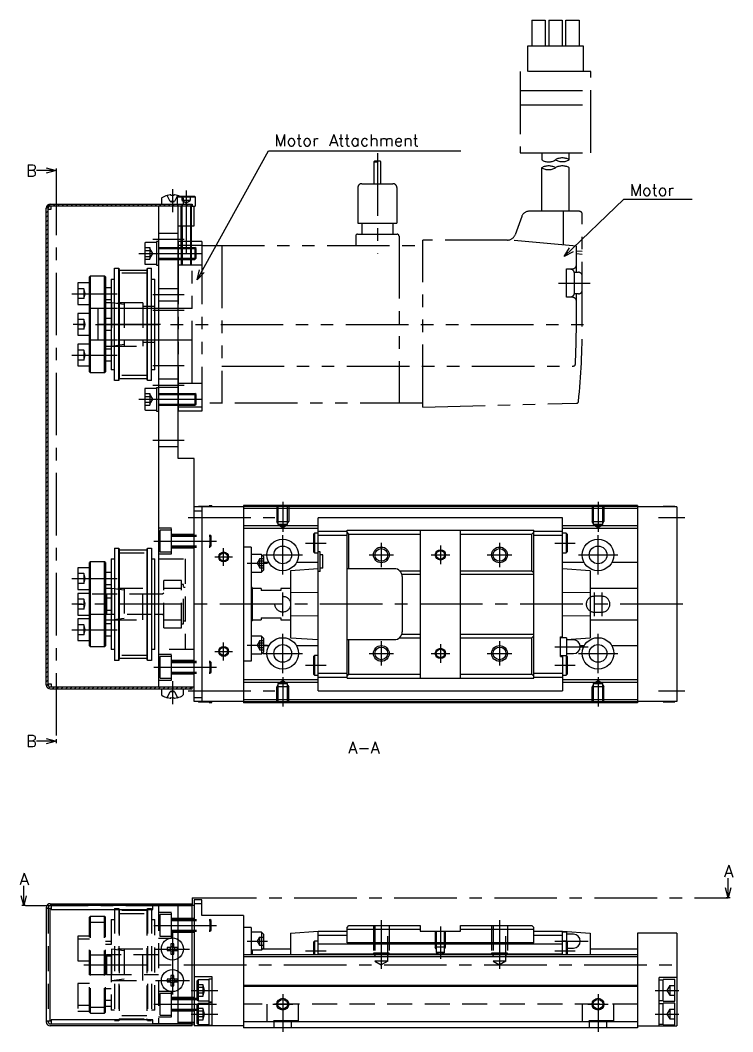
# Model space of a CAD drawing. Extents: x -2 to 368, y -8 to 266.
# Drawn here: x 186.9 to 367.7, y 9 to 265.7 of the extents above; entities that cross this region are included whole.
import ezdxf

# ---------------------------------------------------------------- set-up
doc = ezdxf.new("R2010")
doc.units = 0
doc.header["$LTSCALE"] = 0.5
for name, pattern in [('CENTER', [50.8, 31.75, -6.35, 6.35, -6.35]), ('DASHED', [19.05, 12.7, -6.35]), ('PHANTOM', [63.5, 31.75, -6.35, 6.35, -6.35, 6.35, -6.35])]:
    doc.linetypes.add(name, pattern=pattern)
doc.layers.get('0').update_dxf_attribs({"linetype": 'CONTINUOUS'})
for name, color, linetype in [('MSM_CENTER', 1, 'CENTER'), ('MSM_CONTINUOUS', 7, 'CONTINUOUS'), ('MSM_DASHED', 4, 'DASHED'), ('MSM_IMAGINARY', 6, 'PHANTOM'), ('MSM_NARROW', 5, 'CONTINUOUS'), ('MSM_PART_NUMBER', 7, 'CONTINUOUS')]:
    doc.layers.add(name, color=color, linetype=linetype)
doc.styles.get("Standard").update_dxf_attribs({"font": 'txt.shx', "height": 3, "bigfont": 'bigfont.shx'})

# ---------------------------------------------------------------- blocks, each defined once
blk = doc.blocks.new('*X67')
at = {"color": 0}
for p, q in [((193.55, 217.92), (194.64, 219)), ((195.26, 218.5), (195.76, 219)), ((196.38, 218.5), (196.88, 219)), ((197.51, 218.5), (198.01, 219)), ((198.63, 218.5), (199.13, 219)), ((199.75, 218.5), (200.25, 219)), ((200.87, 218.5), (201.37, 219)), ((202, 218.5), (202.5, 219)), ((203.12, 218.5), (203.62, 219)), ((204.24, 218.5), (204.74, 219)), ((205.36, 218.5), (205.86, 219)), ((206.49, 218.5), (206.99, 219)), ((207.61, 218.5), (208.11, 219)), ((208.73, 218.5), (209.23, 219)), ((209.85, 218.5), (210.35, 219)), ((210.98, 218.5), (211.48, 219)), ((212.1, 218.5), (212.6, 219)), ((213.22, 218.5), (213.72, 219)), ((214.34, 218.5), (214.84, 219)), ((215.47, 218.5), (215.97, 219)), ((216.59, 218.5), (217.09, 219)), ((217.71, 218.5), (218.21, 219)), ((218.83, 218.5), (219.33, 219)), ((219.96, 218.5), (220.46, 219)), ((221.08, 218.5), (221.58, 219)), ((222.2, 218.5), (222.7, 219)), ((223.32, 218.5), (223.82, 219)), ((224.45, 218.5), (224.95, 219)), ((225.57, 218.5), (226.07, 219)), ((226.69, 218.5), (227.19, 219)), ((227.81, 218.5), (228.31, 219)), ((228.94, 218.5), (229.05, 218.62)), ((229.05, 218.62), (229.44, 219)), ((230.06, 218.5), (230.55, 219)), ((193.55, 216.79), (194.05, 217.29)), ((193.55, 215.67), (194.05, 216.17)), ((193.55, 214.55), (194.05, 215.05)), ((193.55, 213.43), (194.05, 213.93)), ((193.55, 212.3), (194.05, 212.8)), ((193.55, 211.18), (194.05, 211.68)), ((193.55, 210.06), (194.05, 210.56)), ((193.55, 208.94), (194.05, 209.44)), ((193.55, 207.81), (194.05, 208.31)), ((193.55, 206.69), (194.05, 207.19)), ((193.55, 205.57), (194.05, 206.07)), ((193.55, 204.45), (194.05, 204.95)), ((193.55, 203.32), (194.05, 203.82)), ((193.55, 202.2), (194.05, 202.7)), ((193.55, 201.08), (194.05, 201.58)), ((193.55, 199.96), (194.05, 200.46)), ((193.55, 198.83), (194.05, 199.33)), ((193.55, 197.71), (194.05, 198.21)), ((193.55, 196.59), (194.05, 197.09)), ((193.55, 195.47), (194.05, 195.97)), ((193.55, 194.34), (194.05, 194.84)), ((193.55, 193.22), (194.05, 193.72)), ((193.55, 192.1), (194.05, 192.6)), ((193.55, 190.98), (194.05, 191.48)), ((193.55, 189.85), (194.05, 190.35)), ((193.55, 188.73), (194.05, 189.23)), ((193.55, 187.61), (194.05, 188.11)), ((193.55, 186.49), (194.05, 186.99)), ((193.55, 185.36), (194.05, 185.86)), ((193.55, 184.24), (194.05, 184.74)), ((193.55, 183.12), (194.05, 183.62)), ((193.55, 182), (194.05, 182.5)), ((193.55, 180.87), (194.05, 181.37)), ((193.55, 179.75), (194.05, 180.25)), ((193.55, 178.63), (194.05, 179.13)), ((193.55, 177.51), (194.05, 178.01)), ((193.55, 176.38), (194.05, 176.88)), ((193.55, 175.26), (194.05, 175.76)), ((193.55, 174.14), (194.05, 174.64)), ((193.55, 173.02), (194.05, 173.52)), ((193.55, 171.89), (194.05, 172.39)), ((193.55, 170.77), (194.05, 171.27)), ((193.55, 169.65), (194.05, 170.15)), ((193.55, 168.53), (194.05, 169.03)), ((193.55, 167.4), (194.05, 167.9)), ((193.55, 166.28), (194.05, 166.78)), ((193.55, 165.16), (194.05, 165.66)), ((193.55, 164.03), (194.05, 164.53)), ((193.55, 162.91), (194.05, 163.41)), ((193.55, 161.79), (194.05, 162.29)), ((193.55, 160.67), (194.05, 161.17)), ((193.55, 159.54), (194.05, 160.04)), ((193.55, 158.42), (194.05, 158.92)), ((193.55, 157.3), (194.05, 157.8)), ((193.55, 156.18), (194.05, 156.68)), ((193.55, 155.05), (194.05, 155.55)), ((193.55, 153.93), (194.05, 154.43)), ((193.55, 152.81), (194.05, 153.31)), ((193.55, 151.69), (194.05, 152.19)), ((193.55, 150.56), (194.05, 151.06)), ((193.55, 149.44), (194.05, 149.94)), ((193.55, 148.32), (194.05, 148.82)), ((193.55, 147.2), (194.05, 147.7)), ((193.55, 146.07), (194.05, 146.57)), ((193.55, 144.95), (194.05, 145.45)), ((193.55, 143.83), (194.05, 144.33)), ((193.55, 142.71), (194.05, 143.21)), ((193.55, 141.58), (194.05, 142.08)), ((193.55, 140.46), (194.05, 140.96)), ((193.55, 139.34), (194.05, 139.84)), ((193.55, 138.22), (194.05, 138.72)), ((193.55, 137.09), (194.05, 137.59)), ((193.55, 135.97), (194.05, 136.47)), ((193.55, 134.85), (194.05, 135.35)), ((193.55, 133.73), (194.05, 134.23)), ((193.55, 132.6), (194.05, 133.1)), ((193.55, 131.48), (194.05, 131.98)), ((193.55, 130.36), (194.05, 130.86)), ((193.55, 129.24), (194.05, 129.74)), ((193.55, 128.11), (194.05, 128.61)), ((193.55, 126.99), (194.05, 127.49)), ((193.55, 125.87), (194.05, 126.37)), ((193.55, 124.75), (194.05, 125.25)), ((193.55, 123.62), (194.05, 124.12)), ((193.55, 122.5), (194.05, 123)), ((193.55, 121.38), (194.05, 121.88)), ((193.55, 120.26), (194.05, 120.76)), ((193.55, 119.13), (194.05, 119.63)), ((193.55, 118.01), (194.05, 118.51)), ((193.55, 116.89), (194.05, 117.39)), ((193.55, 115.77), (194.05, 116.27)), ((193.55, 114.64), (194.05, 115.14)), ((193.55, 113.52), (194.05, 114.02)), ((193.55, 112.4), (194.05, 112.9)), ((193.55, 111.28), (194.05, 111.78)), ((193.55, 110.15), (194.05, 110.65)), ((193.55, 109.03), (194.05, 109.53)), ((193.55, 107.91), (194.05, 108.41)), ((193.55, 106.79), (194.05, 107.29)), ((193.55, 105.66), (194.05, 106.16)), ((193.55, 104.54), (194.05, 105.04)), ((193.55, 103.42), (194.05, 103.92)), ((193.55, 102.3), (194.05, 102.8)), ((193.55, 101.17), (194.05, 101.67)), ((193.55, 100.05), (194.05, 100.55)), ((193.55, 98.93), (194.05, 99.43)), ((193.55, 97.81), (194.05, 98.31)), ((193.59, 96.72), (194.05, 97.18)), ((194.1, 96.11), (194.5, 96.5)), ((195.12, 96), (195.62, 96.5)), ((196.24, 96), (196.74, 96.5)), ((197.36, 96), (197.86, 96.5)), ((198.48, 96), (198.98, 96.5)), ((199.61, 96), (200.11, 96.5)), ((200.73, 96), (201.23, 96.5)), ((201.85, 96), (202.35, 96.5)), ((202.97, 96), (203.47, 96.5)), ((204.1, 96), (204.6, 96.5)), ((205.22, 96), (205.72, 96.5)), ((206.34, 96), (206.84, 96.5)), ((207.46, 96), (207.96, 96.5)), ((208.59, 96), (209.09, 96.5)), ((209.71, 96), (210.21, 96.5)), ((210.83, 96), (211.33, 96.5)), ((211.95, 96), (212.45, 96.5)), ((213.08, 96), (213.58, 96.5)), ((214.2, 96), (214.7, 96.5)), ((215.32, 96), (215.82, 96.5)), ((216.44, 96), (216.94, 96.5)), ((217.57, 96), (218.07, 96.5)), ((218.69, 96), (219.19, 96.5)), ((219.81, 96), (220.31, 96.5)), ((220.93, 96), (221.43, 96.5)), ((222.06, 96), (222.56, 96.5)), ((223.18, 96), (223.68, 96.5)), ((224.3, 96), (224.8, 96.5)), ((225.42, 96), (225.55, 96.13)), ((225.55, 96.13), (225.92, 96.5)), ((226.55, 96), (227.05, 96.5)), ((227.67, 96), (228.17, 96.5)), ((228.79, 96), (229.29, 96.5)), ((229.91, 96), (230.41, 96.5))]:
    blk.add_line(p, q, dxfattribs=at)

msp = doc.modelspace()

# ---------------------------------------------------------------- linework, layer by layer
at = {"layer": 'MSM_CENTER'}
for p, q in [((196.05, 227.02), (196.05, 83.26)), ((225.55, 222.85), (225.55, 217)), ((229.05, 222.5), (229.05, 205)), ((228.55, 210), (220.55, 210)), ((217.05, 206.5), (233.05, 206.5)), ((200.05, 196.29), (211.55, 196.29)), ((228.55, 196), (220.55, 196)), ((228.55, 192), (220.55, 192)), ((222.55, 188.5), (200.05, 188.5)), ((200.05, 180.71), (211.55, 180.71)), ((228.55, 178), (220.55, 178)), ((228.55, 173), (220.55, 173)), ((217.05, 169.5), (233.05, 169.5)), ((228.55, 159), (220.55, 159)), ((253.55, 143.5), (253.55, 135.87)), ((333.55, 143.5), (333.55, 135.87)), ((229.55, 139.5), (251.55, 139.5)), ((348.85, 139.5), (355.55, 139.5)), ((220.85, 133.5), (236.85, 133.5)), ((253.55, 125), (253.55, 135)), ((333.55, 125), (333.55, 135)), ((238.55, 127.25), (238.55, 131.75)), ((259.35, 133), (264.55, 133)), ((278.55, 133.1), (278.55, 126.9)), ((293.55, 132.37), (293.55, 127.64)), ((308.55, 133.1), (308.55, 126.9)), ((322.55, 133), (327.75, 133)), ((236.3, 129.5), (240.8, 129.5)), ((248.55, 130), (258.55, 130)), ((275.45, 130), (281.65, 130)), ((291.19, 130), (295.92, 130)), ((305.45, 130), (311.65, 130)), ((328.55, 130), (338.55, 130)), ((244.55, 127.89), (249.65, 127.89)), ((200.05, 124), (211.55, 124)), ((253.55, 114.5), (253.55, 120.5)), ((332.55, 120.5), (332.55, 114.5)), ((334.55, 120.5), (334.55, 114.5)), ((355.05, 117.5), (200.05, 117.5)), ((200.05, 111), (211.55, 111)), ((253.55, 100), (253.55, 110)), ((278.55, 108.1), (278.55, 101.9)), ((308.55, 108.1), (308.55, 101.9)), ((333.55, 100), (333.55, 110)), ((236.3, 105.5), (240.8, 105.5)), ((238.55, 103.25), (238.55, 107.75)), ((244.55, 107.11), (249.65, 107.11)), ((293.55, 107.37), (293.55, 102.64)), ((322.55, 106.7), (331.05, 106.7)), ((248.55, 105), (258.55, 105)), ((275.45, 105), (281.65, 105)), ((291.19, 105), (295.92, 105)), ((305.45, 105), (311.65, 105)), ((328.55, 105), (338.55, 105)), ((220.85, 101.5), (236.85, 101.5)), ((259.35, 102), (264.55, 102)), ((322.55, 102), (327.75, 102)), ((225.55, 98), (225.55, 92.15)), ((253.55, 99.01), (253.55, 91.5)), ((333.55, 99.01), (333.55, 91.5)), ((229.55, 95.5), (251.55, 95.5)), ((348.85, 95.5), (355.55, 95.5)), ((230.55, 42.5), (230.55, 41.5)), ((231.05, 43), (366.55, 43)), ((188.31, 41), (230.05, 41)), ((220.85, 36), (236.85, 36)), ((278.55, 37.35), (278.55, 24.96)), ((308.55, 37.35), (308.55, 24.96)), ((225.55, 34.3), (225.55, 17.7)), ((293.55, 35.7), (293.55, 27.54)), ((244.55, 32), (249.65, 32)), ((322.55, 32), (331.05, 32)), ((221.25, 30), (229.85, 30)), ((259.35, 29.5), (264.55, 29.5)), ((322.55, 29.5), (327.75, 29.5)), ((203.05, 26), (355.05, 26)), ((221.25, 22), (229.85, 22)), ((230.35, 19.5), (237.05, 19.5)), ((253.55, 18.5), (253.55, 9)), ((333.55, 18.5), (333.55, 9)), ((348.05, 19.5), (354.05, 19.5)), ((220.85, 16), (236.85, 16)), ((251.05, 16), (256.13, 16)), ((330.98, 16), (336.13, 16)), ((230.35, 13.5), (237.05, 13.5)), ((348.05, 13.5), (354.05, 13.5))]:
    msp.add_line(p, q, dxfattribs=at)
at = {"layer": 'MSM_CONTINUOUS'}
for p, q in [((196.05, 227.52), (191.05, 227.52)), ((193.55, 228.19), (196.05, 227.52)), ((196.05, 227.52), (193.55, 226.85)), ((196.05, 228.02), (196.05, 227.02)), ((225.18, 221.35), (224.99, 221.35)), ((225.18, 221.35), (225.18, 221.21)), ((226.12, 221.35), (225.92, 221.35)), ((225.92, 221.35), (225.92, 221.21)), ((227.51, 221), (231.18, 221)), ((227.78, 220.88), (231.3, 220.88)), ((231.3, 220.88), (231.3, 218.5)), ((194.55, 219), (230.55, 219)), ((230.55, 218.5), (194.55, 218.5)), ((194.8, 217.75), (194.8, 218.5)), ((222.05, 218.5), (222.05, 96.5)), ((222.75, 220.4), (222.75, 219)), ((227.05, 154.5), (227.05, 218.5)), ((228.35, 219), (228.35, 220.4)), ((230.55, 219), (230.55, 218.5)), ((230.55, 218.5), (231.3, 218.5)), ((231.05, 213.5), (231.05, 218.5)), ((193.55, 97), (193.55, 218)), ((194.05, 97), (194.05, 218)), ((194.05, 217.75), (194.8, 217.75)), ((227.05, 213.5), (231.05, 213.5)), ((227.75, 208), (227.75, 213.5)), ((230.35, 213.5), (230.35, 208)), ((218.55, 209.1), (218.55, 203.9)), ((221.55, 209.25), (218.7, 209.25)), ((222.05, 209.5), (221.55, 209.5)), ((221.55, 209.5), (221.55, 203.5)), ((227.05, 208), (231.28, 208)), ((231.55, 207.73), (231.28, 208)), ((231.28, 208), (231.28, 205)), ((231.55, 205.27), (231.55, 207.73)), ((218.7, 203.75), (221.55, 203.75)), ((221.55, 203.5), (222.05, 203.5)), ((227.05, 205), (231.28, 205)), ((231.28, 205), (231.55, 205.27)), ((204.75, 200.75), (204.55, 200.55)), ((204.55, 176.45), (204.55, 200.55)), ((208.35, 200.75), (204.75, 200.75)), ((204.75, 176.25), (204.75, 200.75)), ((208.55, 200.55), (208.35, 200.75)), ((208.35, 176.25), (208.35, 200.75)), ((208.55, 200.55), (208.55, 176.45)), ((210.88, 202.75), (211.92, 202.75)), ((210.88, 174.25), (210.88, 202.75)), ((211.92, 202.75), (212.05, 202.25)), ((211.92, 174.25), (211.92, 202.75)), ((212.05, 202.25), (212.05, 174.75)), ((212.05, 202.23), (219.05, 202.23)), ((219.05, 202.25), (219.19, 202.75)), ((219.05, 202.25), (219.05, 174.75)), ((219.19, 202.75), (220.22, 202.75)), ((219.19, 174.25), (219.19, 202.75)), ((220.22, 174.25), (220.22, 202.75)), ((204.55, 199.04), (201.55, 199.04)), ((201.55, 199.04), (201.55, 193.54)), ((210.05, 197.79), (208.55, 197.79)), ((210.05, 200), (210.88, 200)), ((210.05, 200), (210.05, 177)), ((220.22, 200), (221.05, 200)), ((221.05, 177), (221.05, 200)), ((201.55, 193.54), (204.55, 193.54)), ((208.55, 194.79), (210.05, 194.79)), ((210.05, 194), (208.55, 194)), ((204.55, 191.25), (201.55, 191.25)), ((201.55, 191.25), (201.55, 185.75)), ((201.55, 185.75), (204.55, 185.75)), ((204.55, 183.46), (201.55, 183.46)), ((201.55, 183.46), (201.55, 177.96)), ((208.55, 183), (210.05, 183)), ((210.05, 182.21), (208.55, 182.21)), ((201.55, 177.96), (204.55, 177.96)), ((208.55, 179.21), (210.05, 179.21)), ((204.55, 176.45), (204.75, 176.25)), ((204.75, 176.25), (208.35, 176.25)), ((208.35, 176.25), (208.55, 176.45)), ((210.88, 177), (210.05, 177)), ((212.05, 174.75), (211.92, 174.25)), ((212.05, 174.77), (219.05, 174.77)), ((219.19, 174.25), (219.05, 174.75)), ((221.05, 177), (220.22, 177)), ((211.92, 174.25), (210.88, 174.25)), ((218.55, 172.1), (218.55, 166.9)), ((221.55, 172.25), (218.7, 172.25)), ((220.22, 174.25), (219.19, 174.25)), ((221.55, 172.5), (221.55, 166.5)), ((221.55, 172.5), (222.05, 172.5)), ((227.05, 171), (231.28, 171)), ((231.28, 171), (231.28, 168)), ((231.55, 170.73), (231.28, 171)), ((231.55, 168.27), (231.55, 170.73)), ((227.05, 168), (231.28, 168)), ((231.28, 168), (231.55, 168.27)), ((218.7, 166.75), (221.55, 166.75)), ((221.55, 166.5), (222.05, 166.5)), ((231.05, 154.5), (227.05, 154.5)), ((231.05, 92.8), (231.05, 154.5)), ((243.55, 142.2), (231.05, 142.2)), ((231.05, 141.2), (233.05, 141.2)), ((232.16, 142.25), (232.11, 142.2)), ((234.85, 142.25), (232.16, 142.25)), ((232.16, 142.25), (232.16, 142.2)), ((233.05, 142.2), (233.05, 92.8)), ((235.55, 142.45), (234.85, 142.45)), ((234.85, 142.45), (234.85, 142.2)), ((235.55, 142.45), (235.55, 142.2)), ((343.55, 142.5), (243.55, 142.5)), ((243.55, 142.5), (243.55, 92.5)), ((343.55, 142.3), (243.55, 142.3)), ((343.55, 141.8), (243.55, 141.8)), ((343.55, 142.5), (343.55, 92.5)), ((353.55, 142.2), (343.55, 142.2)), ((350.05, 142.2), (350.05, 142.25)), ((353.05, 142.25), (350.05, 142.25)), ((353.05, 142.2), (353.05, 142.25)), ((353.55, 142.2), (353.55, 92.8)), ((324.55, 139.45), (262.55, 139.45)), ((262.55, 95.55), (262.55, 139.45)), ((324.55, 108.95), (324.55, 139.45)), ((262.55, 137.4), (243.55, 137.4)), ((262.55, 136.7), (243.55, 136.7)), ((269.85, 136.3), (317.25, 136.3)), ((269.85, 98.7), (269.85, 136.3)), ((288.45, 136.3), (288.45, 98.7)), ((298.65, 98.7), (298.65, 136.3)), ((317.25, 98.7), (317.25, 136.3)), ((343.55, 137.4), (324.55, 137.4)), ((343.55, 136.7), (324.55, 136.7)), ((261.6, 135.5), (261.35, 135.25)), ((261.35, 135.25), (261.35, 130.75)), ((262.55, 135.5), (261.6, 135.5)), ((261.6, 135.5), (261.6, 130.5)), ((262.55, 136), (269.85, 136)), ((262.55, 135), (269.85, 135)), ((270.35, 135.3), (269.85, 135.8)), ((270.35, 135.3), (288.45, 135.3)), ((270.35, 126.5), (270.35, 135.3)), ((298.65, 135.3), (316.75, 135.3)), ((317.25, 135.8), (316.75, 135.3)), ((316.75, 126), (316.75, 135.3)), ((317.25, 136), (324.55, 136)), ((317.25, 135), (324.55, 135)), ((325.5, 135.5), (324.55, 135.5)), ((325.5, 135.5), (325.5, 130.5)), ((325.75, 135.25), (325.5, 135.5)), ((325.75, 135.25), (325.75, 130.75)), ((210.88, 131.75), (211.92, 131.75)), ((210.88, 131.75), (210.88, 103.25)), ((211.92, 131.75), (212.05, 131.25)), ((211.92, 103.25), (211.92, 131.75)), ((212.05, 131.25), (212.05, 103.75)), ((219.05, 131.23), (212.05, 131.23)), ((219.05, 131.25), (219.19, 131.75)), ((219.05, 131.25), (219.05, 103.75)), ((219.19, 131.75), (220.22, 131.75)), ((219.19, 103.25), (219.19, 131.75)), ((220.22, 131.75), (220.22, 103.25)), ((245.55, 132), (243.55, 132)), ((245.55, 132), (245.55, 103)), ((210.05, 129), (210.88, 129)), ((210.05, 129), (210.05, 106)), ((220.22, 129), (221.05, 129)), ((221.05, 106), (221.05, 129)), ((248.15, 130.14), (245.55, 130.14)), ((248.15, 130.14), (248.15, 125.64)), ((248.65, 129.64), (248.15, 130.14)), ((248.65, 129.64), (248.65, 126.14)), ((261.35, 130.75), (261.6, 130.5)), ((261.6, 130.5), (262.55, 130.5)), ((263.05, 130.8), (262.55, 130.8)), ((263.05, 125.8), (263.05, 130.8)), ((263.75, 130), (263.05, 130)), ((263.75, 126.6), (263.75, 130)), ((324.55, 130.5), (325.5, 130.5)), ((325.5, 130.5), (325.75, 130.75)), ((204.55, 126.75), (201.55, 126.75)), ((201.55, 126.75), (201.55, 121.25)), ((204.75, 128.25), (204.55, 128.05)), ((204.55, 106.95), (204.55, 128.05)), ((208.35, 128.25), (204.75, 128.25)), ((204.75, 106.75), (204.75, 128.25)), ((208.55, 128.05), (208.35, 128.25)), ((208.35, 106.75), (208.35, 128.25)), ((208.55, 128.05), (208.55, 106.95)), ((248.15, 125.64), (248.65, 126.14)), ((250.07, 128.04), (248.65, 128.04)), ((262.55, 126.5), (255.55, 126)), ((255.55, 126), (255.55, 109)), ((262.55, 128.04), (257.04, 128.04)), ((263.05, 125.8), (262.55, 125.8)), ((263.75, 126.6), (263.05, 126.6)), ((281.85, 126.5), (269.85, 126.5)), ((283.18, 126), (288.45, 126)), ((298.65, 126), (316.75, 126)), ((316.75, 126), (317.25, 125.5)), ((330.07, 128.04), (324.55, 128.04)), ((331.55, 126), (324.55, 126.5)), ((331.55, 126), (331.55, 109)), ((343.55, 128.04), (337.04, 128.04)), ((210.05, 125.5), (208.55, 125.5)), ((245.55, 125.64), (248.15, 125.64)), ((283.76, 125.1), (288.45, 125.1)), ((283.85, 124.5), (283.85, 110.5)), ((298.65, 125.1), (317.25, 125.1)), ((201.55, 121.25), (204.55, 121.25)), ((208.55, 122.5), (210.05, 122.5)), ((210.05, 121.5), (208.55, 121.5)), ((245.75, 121.75), (245.55, 121.75)), ((245.75, 121.75), (245.75, 113.25)), ((248.05, 121.5), (245.75, 121.5)), ((248.05, 121.5), (248.05, 121)), ((253.05, 121), (248.05, 121)), ((253.05, 121.5), (253.05, 121)), ((255.55, 121.5), (253.05, 121.5)), ((343.55, 121.5), (331.55, 121.5)), ((204.55, 120.25), (201.55, 120.25)), ((201.55, 120.25), (201.55, 114.75)), ((222.05, 120), (221.05, 120)), ((262.55, 120.46), (255.55, 120.37)), ((331.55, 120.37), (324.55, 120.46)), ((201.55, 114.75), (204.55, 114.75)), ((204.55, 113.75), (201.55, 113.75)), ((201.55, 113.75), (201.55, 108.25)), ((208.55, 113.5), (210.05, 113.5)), ((221.05, 115), (222.05, 115)), ((245.55, 113.25), (245.75, 113.25)), ((245.75, 113.5), (248.05, 113.5)), ((248.05, 114), (253.05, 114)), ((248.05, 114), (248.05, 113.5)), ((253.05, 114), (253.05, 113.5)), ((253.05, 113.5), (255.55, 113.5)), ((255.55, 114.63), (262.55, 114.54)), ((324.55, 114.54), (331.55, 114.63)), ((331.55, 113.5), (343.55, 113.5)), ((210.05, 112.5), (208.55, 112.5)), ((201.55, 108.25), (204.55, 108.25)), ((208.55, 109.5), (210.05, 109.5)), ((248.15, 109.36), (245.55, 109.36)), ((248.15, 109.36), (248.15, 104.86)), ((248.65, 108.86), (248.15, 109.36)), ((248.65, 108.86), (248.65, 105.36)), ((255.55, 109), (262.55, 108.5)), ((269.85, 108.5), (281.85, 108.5)), ((270.35, 99.7), (270.35, 108.5)), ((283.18, 109), (288.45, 109)), ((283.76, 109.9), (288.45, 109.9)), ((298.65, 109.9), (317.25, 109.9)), ((298.65, 109), (316.75, 109)), ((317.25, 109.5), (316.75, 109)), ((316.75, 99.7), (316.75, 109)), ((324.05, 109.2), (324.55, 109.2)), ((324.05, 104.2), (324.05, 109.2)), ((325.55, 108.95), (324.05, 108.95)), ((325.55, 108.57), (331.55, 109)), ((325.55, 108.95), (325.55, 104.45)), ((327.3, 108.45), (325.55, 108.45)), ((204.55, 106.95), (204.75, 106.75)), ((204.75, 106.75), (208.35, 106.75)), ((208.35, 106.75), (208.55, 106.95)), ((210.88, 106), (210.05, 106)), ((221.05, 106), (220.22, 106)), ((248.15, 104.86), (248.65, 105.36)), ((250.07, 106.96), (248.65, 106.96)), ((262.55, 106.96), (257.04, 106.96)), ((330.07, 106.96), (329.03, 106.96)), ((343.55, 106.96), (337.04, 106.96)), ((211.92, 103.25), (210.88, 103.25)), ((212.05, 103.75), (211.92, 103.25)), ((212.05, 103.77), (219.05, 103.77)), ((219.19, 103.25), (219.05, 103.75)), ((220.22, 103.25), (219.19, 103.25)), ((245.55, 103), (243.55, 103)), ((245.55, 104.86), (248.15, 104.86)), ((261.6, 104.5), (261.35, 104.25)), ((261.35, 104.25), (261.35, 99.75)), ((261.6, 104.5), (261.6, 99.5)), ((262.55, 104.5), (261.6, 104.5)), ((324.05, 104.45), (325.55, 104.45)), ((324.05, 104.2), (324.55, 104.2)), ((324.55, 104.45), (324.55, 95.55)), ((325.5, 104.45), (325.5, 99.5)), ((325.55, 104.95), (327.3, 104.95)), ((325.75, 104.25), (325.55, 104.45)), ((325.75, 104.25), (325.75, 99.75)), ((262.55, 98.3), (243.55, 98.3)), ((262.55, 97.6), (243.55, 97.6)), ((261.35, 99.75), (261.6, 99.5)), ((261.6, 99.5), (262.55, 99.5)), ((262.55, 100), (269.85, 100)), ((262.55, 99), (269.85, 99)), ((269.85, 99.2), (270.35, 99.7)), ((269.85, 98.7), (317.25, 98.7)), ((270.35, 99.7), (288.45, 99.7)), ((298.65, 99.7), (316.75, 99.7)), ((316.75, 99.7), (317.25, 99.2)), ((317.25, 100), (324.55, 100)), ((317.25, 99), (324.55, 99)), ((324.55, 99.5), (325.5, 99.5)), ((343.55, 98.3), (324.55, 98.3)), ((343.55, 97.6), (324.55, 97.6)), ((325.5, 99.5), (325.75, 99.75)), ((194.05, 97.25), (194.8, 97.25)), ((194.55, 96.5), (231.05, 96.5)), ((194.55, 96), (230.55, 96)), ((194.8, 97.25), (194.8, 96.5)), ((222.75, 96), (222.75, 94.6)), ((228.35, 94.6), (228.35, 96)), ((230.55, 96), (230.55, 96.5)), ((262.55, 95.55), (324.55, 95.55)), ((224.99, 93.65), (225.18, 93.65)), ((225.18, 93.65), (225.18, 93.79)), ((225.92, 93.65), (225.92, 93.79)), ((225.92, 93.65), (226.12, 93.65)), ((231.05, 93.8), (233.05, 93.8)), ((243.55, 92.8), (231.05, 92.8)), ((232.11, 92.8), (232.16, 92.75)), ((232.16, 92.8), (232.16, 92.75)), ((232.16, 92.75), (234.85, 92.75)), ((234.85, 92.55), (234.85, 92.8)), ((234.85, 92.55), (235.55, 92.55)), ((235.55, 92.55), (235.55, 92.8)), ((343.55, 93.2), (243.55, 93.2)), ((343.55, 92.7), (243.55, 92.7)), ((343.55, 92.5), (243.55, 92.5)), ((353.55, 92.8), (343.55, 92.8)), ((350.05, 92.75), (350.05, 92.8)), ((350.05, 92.75), (353.05, 92.75)), ((353.05, 92.75), (353.05, 92.8)), ((196.05, 82.76), (191.05, 82.76)), ((193.55, 83.43), (196.05, 82.76)), ((196.05, 82.76), (193.55, 82.09)), ((196.05, 83.26), (196.05, 82.26)), ((366.55, 43), (366.55, 48)), ((187.81, 41), (187.81, 46)), ((366.55, 43), (365.88, 45.5)), ((367.22, 45.5), (366.55, 43)), ((187.81, 41), (187.14, 43.5)), ((188.48, 43.5), (187.81, 41)), ((194.55, 41.5), (230.55, 41.5)), ((230.55, 43), (231.05, 43)), ((230.55, 43), (230.55, 42.5)), ((230.55, 41.5), (230.55, 41)), ((230.55, 41), (230.55, 41.5)), ((231.05, 42.5), (231.05, 10.5)), ((233.05, 42.5), (231.05, 42.5)), ((233.05, 41.5), (231.05, 41.5)), ((233.05, 38.5), (233.05, 42.5)), ((367.05, 43), (366.05, 43)), ((188.31, 41), (187.31, 41)), ((193.55, 40.5), (193.55, 11.5)), ((194.8, 40.25), (193.55, 40.25)), ((194.05, 40.25), (194.05, 40.5)), ((231.05, 41), (194.55, 41)), ((194.55, 11.75), (194.55, 40.25)), ((194.8, 41), (194.8, 40)), ((220.55, 41), (194.8, 41)), ((194.8, 40), (220.55, 40)), ((220.55, 40), (220.55, 41)), ((230.55, 40.93), (220.55, 40.93)), ((227.05, 11), (227.05, 41)), ((230.05, 41), (230.55, 41)), ((230.55, 11.07), (230.55, 40.93)), ((243.55, 38.5), (233.05, 38.5)), ((243.55, 38.5), (243.55, 10)), ((269.85, 35.5), (270.35, 36)), ((270.35, 36), (288.45, 36)), ((288.45, 36), (288.45, 34.5)), ((298.65, 34.5), (298.65, 36)), ((298.65, 36), (316.75, 36)), ((316.75, 36), (317.25, 35.5)), ((245.55, 35.5), (243.55, 35.5)), ((245.55, 35.5), (245.55, 28.5)), ((248.15, 34.25), (245.55, 34.25)), ((248.65, 33.75), (248.15, 34.25)), ((248.15, 34.25), (248.15, 29.75)), ((248.65, 33.75), (248.65, 30.25)), ((255.55, 34), (262.55, 34.5)), ((255.55, 34), (255.55, 28.5)), ((262.55, 28.5), (262.55, 34.5)), ((262.55, 34.5), (269.85, 34.5)), ((262.55, 33.5), (269.85, 33.5)), ((269.85, 31.59), (269.85, 35.5)), ((269.85, 35), (288.45, 35)), ((288.45, 34.5), (298.65, 34.5)), ((298.65, 35), (317.25, 35)), ((317.25, 31.59), (317.25, 35.5)), ((317.25, 34.5), (324.55, 34.5)), ((317.25, 33.5), (324.55, 33.5)), ((324.55, 34.5), (331.55, 34)), ((324.55, 28.5), (324.55, 34.5)), ((325.55, 34.25), (324.55, 34.25)), ((325.55, 34.25), (325.55, 31.95)), ((327.3, 33.75), (325.55, 33.75)), ((331.55, 34), (331.55, 28.5)), ((353.55, 34), (343.55, 34)), ((343.55, 34), (343.55, 10)), ((353.55, 34), (353.55, 10.5)), ((225.18, 31.31), (225.18, 30.42)), ((225.92, 30.42), (225.92, 31.31)), ((261.6, 32), (261.35, 31.75)), ((261.35, 31.75), (261.35, 28.5)), ((262.55, 32), (261.6, 32)), ((261.6, 32), (261.6, 28.5)), ((262.55, 31.3), (324.55, 31.3)), ((317.25, 31.59), (269.85, 31.59)), ((325.5, 32), (324.55, 32)), ((325.75, 31.75), (325.5, 32)), ((325.5, 32), (325.5, 28.5)), ((325.75, 31.75), (325.75, 28.5)), ((225.14, 30.37), (224.25, 30.37)), ((224.25, 29.63), (225.14, 29.63)), ((225.03, 30.37), (225.03, 30.18)), ((225.03, 29.82), (225.03, 29.63)), ((225.38, 30.53), (225.18, 30.53)), ((225.18, 29.58), (225.18, 28.69)), ((225.92, 30.53), (225.73, 30.53)), ((225.73, 29.47), (225.92, 29.47)), ((225.92, 28.69), (225.92, 29.58)), ((226.86, 30.37), (225.97, 30.37)), ((225.97, 29.63), (226.86, 29.63)), ((226.08, 30.18), (226.08, 30.37)), ((226.08, 29.63), (226.08, 29.82)), ((343.55, 28.5), (243.55, 28.5)), ((245.55, 29.75), (248.15, 29.75)), ((245.75, 29.75), (245.75, 28.5)), ((248.15, 29.75), (248.65, 30.25)), ((255.55, 30), (248.4, 30)), ((262.55, 28.8), (324.55, 28.8)), ((325.75, 30.25), (327.3, 30.25)), ((343.55, 30), (331.55, 30)), ((343.55, 28), (243.55, 28)), ((225.18, 23.31), (225.18, 22.42)), ((225.92, 22.42), (225.92, 23.31)), ((225.14, 22.37), (224.25, 22.37)), ((224.25, 21.63), (225.14, 21.63)), ((225.03, 22.37), (225.03, 22.18)), ((225.03, 21.82), (225.03, 21.63)), ((225.38, 22.53), (225.18, 22.53)), ((225.18, 21.58), (225.18, 20.69)), ((225.92, 22.53), (225.73, 22.53)), ((225.73, 21.47), (225.92, 21.47)), ((225.92, 20.69), (225.92, 21.58)), ((226.86, 22.37), (225.97, 22.37)), ((225.97, 21.63), (226.86, 21.63)), ((226.08, 22.18), (226.08, 22.37)), ((226.08, 21.63), (226.08, 21.82)), ((231.05, 23), (235.55, 23)), ((231.85, 21.94), (232.16, 22.25)), ((231.85, 17.06), (231.85, 21.94)), ((232.16, 22.25), (234.85, 22.25)), ((232.16, 16.75), (232.16, 22.25)), ((234.85, 22.45), (235.55, 22.45)), ((234.85, 16.55), (234.85, 22.45)), ((235.55, 23), (235.55, 10.5)), ((343.55, 20.7), (243.55, 20.7)), ((349.05, 10.5), (349.05, 22.75)), ((353.55, 22.75), (349.05, 22.75)), ((350.05, 22.1), (349.05, 22.1)), ((350.05, 16.75), (350.05, 22.25)), ((353.05, 22.25), (350.05, 22.25)), ((353.05, 16.75), (353.05, 22.25)), ((343.55, 20.5), (243.55, 20.5)), ((232.16, 16.75), (231.85, 17.06)), ((231.85, 15.94), (232.16, 16.25)), ((231.85, 11.06), (231.85, 15.94)), ((234.85, 16.75), (232.16, 16.75)), ((232.16, 16.25), (234.85, 16.25)), ((232.16, 10.75), (232.16, 16.25)), ((235.55, 16.55), (234.85, 16.55)), ((234.85, 16.45), (235.55, 16.45)), ((234.85, 10.55), (234.85, 16.45)), ((349.05, 16.9), (350.05, 16.9)), ((350.05, 16.1), (349.05, 16.1)), ((350.05, 16.75), (353.05, 16.75)), ((350.05, 10.75), (350.05, 16.25)), ((353.05, 16.25), (350.05, 16.25)), ((353.05, 10.75), (353.05, 16.25)), ((193.55, 11.75), (194.8, 11.75)), ((194.05, 11.5), (194.05, 11.75)), ((194.55, 11), (231.05, 11)), ((230.55, 10.5), (194.55, 10.5)), ((220.55, 12), (194.8, 12)), ((194.8, 12), (194.8, 11)), ((194.8, 11), (220.55, 11)), ((220.55, 11), (220.55, 12)), ((220.55, 11.07), (230.55, 11.07)), ((231.05, 11.34), (227.05, 11.34)), ((230.55, 10.5), (230.55, 11)), ((243.55, 10.5), (231.05, 10.5)), ((232.16, 10.75), (231.85, 11.06)), ((234.85, 10.75), (232.16, 10.75)), ((235.55, 10.55), (234.85, 10.55)), ((343.55, 11.5), (243.55, 11.5)), ((343.55, 10.5), (353.55, 10.5)), ((349.05, 10.9), (350.05, 10.9)), ((350.05, 10.75), (353.05, 10.75)), ((343.55, 10), (243.55, 10))]:
    msp.add_line(p, q, dxfattribs=at)
for centre, radius in [((253.55, 130), 4), ((333.55, 130), 4), ((253.55, 130), 2.25), ((278.55, 130), 1.62), ((293.55, 130), 1.06), ((308.55, 130), 1.62), ((333.55, 130), 2.25), ((238.55, 129.5), 1.01), ((253.55, 105), 4), ((333.55, 105), 4), ((238.55, 105.5), 1.01), ((253.55, 105), 2.25), ((278.55, 105), 1.62), ((293.55, 105), 1.06), ((308.55, 105), 1.62), ((333.55, 105), 2.25), ((225.55, 30), 2.8), ((225.55, 30), 0.556), ((225.55, 22), 2.8), ((225.55, 22), 0.556), ((253.55, 16), 1.23), ((333.55, 16), 1.23)]:
    msp.add_circle(centre, radius, dxfattribs=at)
for centre, radius, start, end in [((225.55, 216.4), 5, 105.2193, 122.336), ((216.33, 217.27), 8.85, 26.466, 26.5565), ((225.55, 216.4), 4.99, 96.5034, 105.1879), ((225.55, 215.75), 5.48, 86.1268, 93.8732), ((225.55, 216.4), 4.99, 74.8121, 83.4966), ((225.69, 221.8), 1.31, 333.2706, 333.8823), ((225.55, 216.4), 5, 57.664, 74.7809), ((231.18, 220.88), 0.125, 0, 90), ((194.55, 218), 1, 90, 180), ((194.55, 218), 0.5, 90, 180), ((223.02, 220.4), 0.27, 122.336, 180), ((228.08, 220.4), 0.27, 0, 57.664), ((218.7, 209.1), 0.15, 90, 180), ((218.7, 203.9), 0.15, 180, 270), ((218.7, 172.1), 0.15, 90, 180), ((218.7, 166.9), 0.15, 180, 270), ((281.85, 124.5), 2, 0, 90), ((281.85, 110.5), 2, 270, 0), ((327.3, 106.7), 1.75, 270, 90), ((194.55, 97), 1, 180, 270), ((194.55, 97), 0.5, 180, 270), ((223.02, 94.6), 0.27, 180, 237.664), ((225.55, 98.6), 5, 237.664, 254.7809), ((225.42, 93.2), 1.31, 153.2706, 153.8823), ((225.55, 98.6), 4.99, 254.8121, 263.4966), ((225.55, 99.25), 5.48, 266.1268, 273.8732), ((225.55, 98.6), 4.99, 276.5034, 285.1879), ((234.78, 97.73), 8.85, 206.466, 206.5565), ((225.55, 98.6), 5, 285.2193, 302.336), ((228.08, 94.6), 0.27, 302.336, 0), ((194.55, 40.5), 1, 90, 180), ((194.55, 40.5), 0.5, 90, 180), ((327.3, 32), 1.75, 270, 90), ((225.55, 20.34), 10.98, 88.0683, 91.9317), ((235.22, 30), 10.98, 178.0683, 181.9317), ((225.55, 30), 0.675, 123.2306, 146.7694), ((225.55, 30), 0.675, 213.2306, 236.7694), ((225.55, 39.66), 10.98, 268.0683, 271.9317), ((225.55, 30), 0.675, 33.2306, 56.7694), ((225.55, 30), 0.675, 303.2306, 326.7694), ((215.89, 30), 10.98, 358.0683, 1.9317), ((225.55, 12.34), 10.98, 88.0683, 91.9317), ((235.22, 22), 10.98, 178.0683, 181.9317), ((225.55, 22), 0.675, 123.2306, 146.7694), ((225.55, 22), 0.675, 213.2306, 236.7694), ((225.55, 31.66), 10.98, 268.0683, 271.9317), ((225.55, 22), 0.675, 33.2306, 56.7694), ((225.55, 22), 0.675, 303.2306, 326.7694), ((215.89, 22), 10.98, 358.0683, 1.9317), ((194.55, 11.5), 1, 180, 270), ((194.55, 11.5), 0.5, 180, 270)]:
    msp.add_arc(centre, radius, start, end, dxfattribs=at)
at = {"layer": 'MSM_DASHED'}
for p, q in [((224.99, 219.72), (224.25, 221.21)), ((226.86, 221.21), (226.11, 219.72)), ((226.8, 219), (226.8, 220.88)), ((226.8, 220.88), (227.78, 220.88)), ((226.93, 221), (227.51, 221)), ((228.03, 219.9), (228.03, 221)), ((229.05, 221), (229.05, 219.9)), ((230.08, 221), (230.08, 219.9)), ((224.99, 219.72), (225, 219.65)), ((225, 219.65), (225.55, 219.47)), ((226.11, 219.65), (225, 219.65)), ((225.55, 219.47), (226.11, 219.65)), ((226.11, 219.65), (226.11, 219.72)), ((227.75, 213.5), (227.75, 218.5)), ((228, 213.5), (228, 218.4)), ((230.08, 219.9), (228.03, 219.9)), ((228.03, 219.9), (229.05, 219.31)), ((229.05, 219.31), (230.08, 219.9)), ((230.11, 218.4), (230.11, 213.5)), ((230.35, 218.5), (230.35, 213.5)), ((227.05, 211.6), (222.05, 211.6)), ((218.55, 207.98), (219.85, 207.98)), ((219.85, 207.98), (219.85, 205.02)), ((222.05, 208), (227.05, 208)), ((218.55, 207.24), (219.85, 207.24)), ((218.55, 205.76), (219.85, 205.76)), ((220.59, 206.5), (219.85, 207.78)), ((219.85, 205.22), (220.59, 206.5)), ((222.05, 207.73), (227.05, 207.73)), ((218.55, 205.02), (219.85, 205.02)), ((222.05, 205.27), (227.05, 205.27)), ((222.05, 205), (227.05, 205)), ((219.05, 201.49), (212.05, 201.49)), ((203.05, 197.54), (201.55, 197.54)), ((201.55, 196.29), (203.05, 196.29)), ((203.05, 197.54), (203.05, 195.04)), ((203.39, 196.29), (203.05, 197.54)), ((203.05, 195.04), (203.39, 196.29)), ((227.05, 197.5), (222.05, 197.5)), ((203.05, 195.04), (201.55, 195.04)), ((218.05, 194), (210.05, 194)), ((210.13, 194), (210.13, 183)), ((213.3, 193.55), (210.13, 194)), ((213.3, 194), (213.3, 183)), ((218.05, 194), (218.05, 183)), ((221.05, 193), (218.05, 193)), ((227.05, 194.4), (222.05, 194.4)), ((218.05, 192.5), (204.55, 192.5)), ((210.05, 190), (208.55, 190)), ((203.05, 189.75), (201.55, 189.75)), ((201.55, 188.5), (203.05, 188.5)), ((203.05, 189.75), (203.05, 187.25)), ((203.39, 188.5), (203.05, 189.75)), ((203.05, 187.25), (203.39, 188.5)), ((203.05, 187.25), (201.55, 187.25)), ((208.55, 187), (210.05, 187)), ((218.05, 184.5), (204.55, 184.5)), ((210.05, 183), (218.05, 183)), ((210.13, 183), (213.3, 183.45)), ((218.05, 184), (221.05, 184)), ((203.05, 181.96), (201.55, 181.96)), ((201.55, 180.71), (203.05, 180.71)), ((203.05, 181.96), (203.05, 179.46)), ((203.39, 180.71), (203.05, 181.96)), ((203.05, 179.46), (203.39, 180.71)), ((203.05, 179.46), (201.55, 179.46)), ((219.05, 175.51), (212.05, 175.51)), ((227.05, 174.6), (222.05, 174.6)), ((227.05, 172.5), (222.05, 172.5)), ((218.55, 170.98), (219.85, 170.98)), ((218.55, 170.24), (219.85, 170.24)), ((219.85, 170.98), (219.85, 168.02)), ((220.59, 169.5), (219.85, 170.78)), ((219.85, 168.22), (220.59, 169.5)), ((222.05, 171), (227.05, 171)), ((222.05, 170.73), (227.05, 170.73)), ((218.55, 168.76), (219.85, 168.76)), ((218.55, 168.02), (219.85, 168.02)), ((222.05, 168.27), (227.05, 168.27)), ((222.05, 168), (227.05, 168)), ((227.05, 157.4), (222.05, 157.4)), ((252.05, 142.5), (252.05, 138.5)), ((252.32, 142.5), (252.32, 137.7)), ((254.78, 137.7), (254.78, 142.5)), ((255.05, 142.5), (255.05, 138.5)), ((332.05, 142.5), (332.05, 138.5)), ((332.32, 142.5), (332.32, 137.7)), ((334.78, 137.7), (334.78, 142.5)), ((335.05, 142.5), (335.05, 138.5)), ((225.35, 136.75), (222.05, 136.75)), ((222.35, 136.1), (222.35, 130.9)), ((225.35, 136.25), (222.5, 136.25)), ((225.35, 130.25), (225.35, 136.75)), ((252.05, 138.5), (255.05, 138.5)), ((252.32, 138.03), (252.05, 138.5)), ((252.32, 137.7), (253.55, 136.99)), ((254.78, 137.7), (252.32, 137.7)), ((253.55, 136.99), (254.78, 137.7)), ((254.78, 138.03), (255.05, 138.5)), ((332.05, 138.5), (335.05, 138.5)), ((332.32, 138.03), (332.05, 138.5)), ((332.32, 137.7), (333.55, 136.99)), ((334.78, 137.7), (332.32, 137.7)), ((333.55, 136.99), (334.78, 137.7)), ((334.78, 138.03), (335.05, 138.5)), ((231.05, 135.2), (225.35, 135.2)), ((225.35, 135), (235.08, 135)), ((225.35, 134.73), (235.35, 134.73)), ((235.35, 134.73), (235.08, 135)), ((235.08, 135), (235.08, 132)), ((235.35, 132.27), (235.35, 134.73)), ((225.35, 132.27), (235.35, 132.27)), ((225.35, 132), (235.08, 132)), ((225.35, 131.8), (231.05, 131.8)), ((235.08, 132), (235.35, 132.27)), ((212.05, 130.49), (219.05, 130.49)), ((222.05, 130.25), (225.35, 130.25)), ((222.05, 129), (231.05, 129)), ((222.5, 130.75), (225.35, 130.75)), ((228.8, 129), (228.8, 106)), ((247.65, 128.89), (247.08, 127.89)), ((247.65, 129.05), (248.65, 129.05)), ((247.65, 129.05), (247.65, 126.74)), ((247.65, 128.47), (248.65, 128.47)), ((247.08, 127.89), (247.65, 126.89)), ((247.65, 127.31), (248.65, 127.31)), ((247.65, 126.74), (248.65, 126.74)), ((203.05, 125.25), (201.55, 125.25)), ((201.55, 124), (203.05, 124)), ((203.05, 125.25), (203.05, 122.75)), ((203.39, 124), (203.05, 125.25)), ((203.05, 122.75), (203.39, 124)), ((223.35, 111.5), (223.35, 123.5)), ((227.85, 123.5), (223.35, 123.5)), ((227.85, 111.5), (227.85, 123.5)), ((203.05, 122.75), (201.55, 122.75)), ((218.05, 121.5), (210.05, 121.5)), ((213.3, 121.05), (210.13, 121.5)), ((210.13, 121.5), (210.13, 113.5)), ((213.3, 121.5), (213.3, 113.5)), ((218.05, 113.5), (218.05, 121.5)), ((223.35, 121.57), (227.85, 121.57)), ((228.35, 122.5), (227.85, 122.5)), ((228.35, 112.5), (228.35, 122.5)), ((228.8, 121.75), (228.35, 121.75)), ((203.05, 118.75), (201.55, 118.75)), ((203.05, 118.75), (203.05, 116.25)), ((203.39, 117.5), (203.05, 118.75)), ((221.05, 120), (204.55, 120)), ((208.85, 120), (208.35, 119.5)), ((208.35, 119.5), (208.35, 115.5)), ((210.05, 119), (208.55, 119)), ((208.85, 120), (208.85, 115)), ((223.05, 120), (222.05, 120)), ((223.35, 120.3), (223.05, 120)), ((334.55, 119.5), (332.55, 119.5)), ((201.55, 117.5), (203.05, 117.5)), ((203.05, 116.25), (201.55, 116.25)), ((203.05, 116.25), (203.39, 117.5)), ((208.55, 116), (210.05, 116)), ((204.55, 115), (221.05, 115)), ((208.35, 115.5), (208.85, 115)), ((210.05, 113.5), (218.05, 113.5)), ((210.13, 113.5), (213.3, 113.95)), ((222.05, 115), (223.05, 115)), ((223.05, 115), (223.35, 114.7)), ((227.85, 113.43), (223.35, 113.43)), ((228.35, 113.25), (228.8, 113.25)), ((332.55, 115.5), (334.55, 115.5)), ((203.05, 112.25), (201.55, 112.25)), ((201.55, 111), (203.05, 111)), ((203.05, 112.25), (203.05, 109.75)), ((203.39, 111), (203.05, 112.25)), ((203.05, 109.75), (203.39, 111)), ((223.35, 111.5), (227.85, 111.5)), ((227.85, 112.5), (228.35, 112.5)), ((203.05, 109.75), (201.55, 109.75)), ((247.65, 108.11), (247.08, 107.11)), ((247.65, 108.26), (248.65, 108.26)), ((247.65, 108.26), (247.65, 105.95)), ((231.05, 106), (222.05, 106)), ((247.08, 107.11), (247.65, 106.11)), ((247.65, 107.69), (248.65, 107.69)), ((247.65, 106.53), (248.65, 106.53)), ((247.65, 105.95), (248.65, 105.95)), ((219.05, 104.51), (212.05, 104.51)), ((225.35, 104.75), (222.05, 104.75)), ((222.35, 104.1), (222.35, 98.9)), ((225.35, 104.25), (222.5, 104.25)), ((225.35, 98.25), (225.35, 104.75)), ((231.05, 103.2), (225.35, 103.2)), ((225.35, 103), (235.08, 103)), ((225.35, 102.73), (235.35, 102.73)), ((235.35, 102.73), (235.08, 103)), ((235.08, 103), (235.08, 100)), ((235.35, 100.27), (235.35, 102.73)), ((225.35, 100.27), (235.35, 100.27)), ((235.08, 100), (235.35, 100.27)), ((222.05, 98.25), (225.35, 98.25)), ((222.5, 98.75), (225.35, 98.75)), ((225.35, 100), (235.08, 100)), ((225.35, 99.8), (231.05, 99.8)), ((253.55, 98.01), (252.32, 97.3)), ((254.78, 97.3), (253.55, 98.01)), ((333.55, 98.01), (332.32, 97.3)), ((334.78, 97.3), (333.55, 98.01)), ((224.25, 93.79), (224.99, 95.28)), ((225, 95.35), (224.99, 95.28)), ((225.55, 95.53), (225, 95.35)), ((225, 95.35), (226.11, 95.35)), ((226.11, 95.35), (225.55, 95.53)), ((226.11, 95.28), (226.11, 95.35)), ((226.11, 95.28), (226.86, 93.79)), ((252.32, 96.97), (252.05, 96.5)), ((255.05, 96.5), (252.05, 96.5)), ((252.05, 92.5), (252.05, 96.5)), ((252.32, 97.3), (252.32, 92.5)), ((254.78, 97.3), (252.32, 97.3)), ((254.78, 92.5), (254.78, 97.3)), ((254.78, 96.97), (255.05, 96.5)), ((255.05, 92.5), (255.05, 96.5)), ((332.32, 96.97), (332.05, 96.5)), ((332.05, 92.5), (332.05, 96.5)), ((335.05, 96.5), (332.05, 96.5)), ((332.32, 97.3), (332.32, 92.5)), ((334.78, 97.3), (332.32, 97.3)), ((334.78, 92.5), (334.78, 97.3)), ((334.78, 96.97), (335.05, 96.5)), ((335.05, 92.5), (335.05, 96.5)), ((194.05, 40.25), (194.05, 11.75)), ((210.88, 40.25), (211.92, 40.25)), ((210.88, 40.25), (210.88, 11.75)), ((211.92, 40.25), (212.05, 39.75)), ((211.92, 40.25), (211.92, 11.75)), ((212.05, 39.75), (212.05, 12.25)), ((219.05, 39.73), (212.05, 39.73)), ((212.05, 38.99), (219.05, 38.99)), ((219.05, 39.75), (219.19, 40.25)), ((219.05, 39.75), (219.05, 12.25)), ((219.19, 40.25), (220.22, 40.25)), ((219.19, 40.25), (219.19, 11.75)), ((220.22, 40.25), (220.22, 11.75)), ((222.05, 41), (222.05, 11)), ((225.35, 39.25), (222.05, 39.25)), ((222.35, 38.6), (222.35, 33.4)), ((225.35, 38.75), (222.5, 38.75)), ((225.35, 32.75), (225.35, 39.25)), ((204.75, 38.25), (204.55, 38.05)), ((204.55, 13.95), (204.55, 38.05)), ((204.75, 36.75), (204.55, 36.55)), ((208.35, 38.25), (204.75, 38.25)), ((204.75, 13.75), (204.75, 38.25)), ((208.35, 36.75), (204.75, 36.75)), ((208.55, 38.05), (208.35, 38.25)), ((208.35, 13.75), (208.35, 38.25)), ((208.55, 36.55), (208.35, 36.75)), ((208.55, 13.95), (208.55, 38.05)), ((210.05, 37.5), (210.05, 14.5)), ((210.05, 37.5), (210.88, 37.5)), ((220.22, 37.5), (221.05, 37.5)), ((221.05, 14.5), (221.05, 37.5)), ((231.05, 37.7), (225.35, 37.7)), ((225.35, 37.5), (235.08, 37.5)), ((225.35, 37.23), (235.35, 37.23)), ((235.35, 37.23), (235.08, 37.5)), ((235.08, 37.5), (235.08, 34.5)), ((235.35, 34.77), (235.35, 37.23)), ((276.55, 36), (276.55, 29)), ((276.93, 36), (276.93, 26.9)), ((280.18, 26.9), (280.18, 36)), ((280.55, 36), (280.55, 29)), ((306.55, 36), (306.55, 29)), ((306.93, 36), (306.93, 26.9)), ((310.18, 26.9), (310.18, 36)), ((310.55, 36), (310.55, 29)), ((225.35, 34.77), (235.35, 34.77)), ((225.35, 34.5), (235.08, 34.5)), ((225.35, 34.3), (231.05, 34.3)), ((235.08, 34.5), (235.35, 34.77)), ((292.25, 34.5), (292.25, 30.5)), ((292.5, 34.5), (292.5, 29.15)), ((294.61, 29.15), (294.61, 34.5)), ((294.85, 30.5), (294.85, 34.5)), ((201.55, 33.25), (201.55, 27)), ((204.55, 33.25), (201.55, 33.25)), ((204.55, 32.5), (201.55, 32.5)), ((208.55, 32), (210.05, 32)), ((208.55, 31.25), (210.05, 31.25)), ((222.05, 32.75), (225.35, 32.75)), ((222.5, 33.25), (225.35, 33.25)), ((247.65, 33), (247.08, 32)), ((247.08, 32), (247.65, 31)), ((247.65, 33), (248.65, 33)), ((247.65, 33), (247.65, 31)), ((247.65, 32), (248.65, 32)), ((247.65, 31), (248.65, 31)), ((204.55, 28.5), (208.55, 28.5)), ((208.85, 28.5), (208.35, 28)), ((208.55, 28.25), (210.05, 28.25)), ((208.85, 28.5), (208.85, 23.5)), ((222.05, 28.5), (208.85, 28.5)), ((218.05, 30), (210.05, 30)), ((213.3, 29.55), (210.13, 30)), ((210.13, 30), (210.13, 22)), ((213.3, 30), (213.3, 22)), ((218.05, 22), (218.05, 30)), ((276.55, 29), (280.55, 29)), ((276.55, 29), (276.93, 28.3)), ((280.18, 28.3), (280.55, 29)), ((294.85, 30.5), (292.25, 30.5)), ((292.5, 30.05), (292.25, 30.5)), ((294.61, 29.15), (292.5, 29.15)), ((292.5, 29.15), (293.55, 28.54)), ((294.61, 29.15), (293.55, 28.54)), ((294.61, 30.05), (294.85, 30.5)), ((306.55, 29), (310.55, 29)), ((306.55, 29), (306.93, 28.3)), ((310.18, 28.3), (310.55, 29)), ((201.55, 27), (204.55, 27)), ((280.18, 26.9), (276.93, 26.9)), ((276.93, 26.9), (278.55, 25.96)), ((280.18, 26.9), (278.55, 25.96)), ((310.18, 26.9), (306.93, 26.9)), ((306.93, 26.9), (308.55, 25.96)), ((310.18, 26.9), (308.55, 25.96)), ((204.55, 23.5), (208.55, 23.5)), ((208.35, 24), (208.85, 23.5)), ((208.85, 23.5), (222.05, 23.5)), ((201.55, 21.25), (201.55, 14.25)), ((204.55, 21.25), (201.55, 21.25)), ((210.05, 22), (218.05, 22)), ((210.13, 22), (213.3, 22.45)), ((233.35, 20.94), (231.85, 20.94)), ((233.35, 18.06), (233.35, 20.94)), ((233.69, 19.5), (233.35, 20.75)), ((351.75, 20.75), (351.03, 19.5)), ((351.75, 20.75), (353.05, 20.75)), ((351.75, 20.75), (351.75, 18.25)), ((208.55, 20), (210.05, 20)), ((225.35, 19.25), (222.05, 19.25)), ((222.35, 18.6), (222.35, 13.4)), ((225.35, 18.75), (222.5, 18.75)), ((225.35, 12.75), (225.35, 19.25)), ((233.35, 20.22), (231.85, 20.22)), ((233.35, 18.78), (231.85, 18.78)), ((231.85, 18.06), (233.35, 18.06)), ((233.35, 18.25), (233.69, 19.5)), ((351.03, 19.5), (351.75, 18.25)), ((351.75, 19.5), (353.05, 19.5)), ((351.75, 18.25), (353.05, 18.25)), ((201.55, 15.75), (204.55, 15.75)), ((204.55, 15.45), (204.75, 15.25)), ((208.35, 15.25), (208.55, 15.45)), ((208.55, 17), (210.05, 17)), ((208.55, 15.5), (210.05, 15.5)), ((231.05, 17.7), (225.35, 17.7)), ((225.35, 17.5), (231.85, 17.5)), ((225.35, 17.23), (231.85, 17.23)), ((235.08, 16.55), (235.08, 16.45)), ((235.35, 16.45), (235.35, 16.55)), ((343.55, 16), (243.55, 16)), ((249.55, 16), (249.55, 11.8)), ((257.55, 11.8), (257.55, 16)), ((329.55, 16), (329.55, 11.8)), ((337.55, 11.8), (337.55, 16)), ((201.55, 14.25), (204.55, 14.25)), ((204.55, 13.95), (204.75, 13.75)), ((204.75, 15.25), (208.35, 15.25)), ((204.75, 13.75), (208.35, 13.75)), ((208.35, 13.75), (208.55, 13.95)), ((210.88, 14.5), (210.05, 14.5)), ((219.05, 13.01), (212.05, 13.01)), ((221.05, 14.5), (220.22, 14.5)), ((222.5, 13.25), (225.35, 13.25)), ((225.35, 14.77), (231.85, 14.77)), ((225.35, 14.5), (231.85, 14.5)), ((225.35, 14.3), (231.05, 14.3)), ((233.35, 14.94), (231.85, 14.94)), ((233.35, 14.22), (231.85, 14.22)), ((233.35, 12.06), (233.35, 14.94)), ((233.69, 13.5), (233.35, 14.75)), ((233.35, 12.25), (233.69, 13.5)), ((351.75, 14.75), (351.03, 13.5)), ((351.03, 13.5), (351.75, 12.25)), ((351.75, 14.75), (353.05, 14.75)), ((351.75, 14.75), (351.75, 12.25)), ((351.75, 13.5), (353.05, 13.5)), ((211.92, 11.75), (210.88, 11.75)), ((212.05, 12.25), (211.92, 11.75)), ((212.05, 12.27), (219.05, 12.27)), ((219.19, 11.75), (219.05, 12.25)), ((220.22, 11.75), (219.19, 11.75)), ((222.05, 12.75), (225.35, 12.75)), ((233.35, 12.78), (231.85, 12.78)), ((231.85, 12.06), (233.35, 12.06)), ((257.55, 11.8), (249.55, 11.8)), ((251.3, 11.8), (251.3, 10)), ((255.8, 10), (255.8, 11.8)), ((337.55, 11.8), (329.55, 11.8)), ((331.3, 11.8), (331.3, 10)), ((335.8, 10), (335.8, 11.8)), ((351.75, 12.25), (353.05, 12.25))]:
    msp.add_line(p, q, dxfattribs=at)
msp.add_circle((253.55, 117.5), 2, dxfattribs=at)
for centre, radius, start, end in [((226.93, 220.88), 0.125, 90, 180), ((227.9, 218.4), 0.1, 0, 90), ((230.21, 218.4), 0.1, 90, 180), ((222.5, 136.1), 0.15, 90, 180), ((222.5, 130.9), 0.15, 180, 270), ((332.55, 117.5), 2, 90, 270), ((334.55, 117.5), 2, 270, 90), ((222.5, 104.1), 0.15, 90, 180), ((222.5, 98.9), 0.15, 180, 270), ((222.5, 38.6), 0.15, 90, 180), ((222.5, 33.4), 0.15, 180, 270), ((222.5, 18.6), 0.15, 90, 180), ((222.5, 13.4), 0.15, 180, 270)]:
    msp.add_arc(centre, radius, start, end, dxfattribs=at)
at = {"layer": 'MSM_IMAGINARY'}
for p, q in [((316.75, 265.68), (320.15, 265.68)), ((316.75, 265.68), (316.75, 259.18)), ((320.15, 265.68), (320.15, 259.18)), ((321.05, 265.68), (324.45, 265.68)), ((321.05, 265.68), (321.05, 259.18)), ((324.45, 265.68), (324.45, 259.18)), ((325.35, 265.68), (328.75, 265.68)), ((325.35, 259.18), (325.35, 265.68)), ((328.75, 265.68), (328.75, 259.18)), ((315.75, 259.18), (329.75, 259.18)), ((315.75, 252.68), (315.75, 259.18)), ((329.75, 259.18), (329.75, 252.68)), ((331.75, 252.68), (313.75, 252.68)), ((313.75, 252.68), (313.75, 232.06)), ((331.75, 232.06), (331.75, 252.68)), ((313.75, 247.83), (331.75, 247.83)), ((313.75, 244.23), (331.75, 244.23)), ((277.55, 231.95), (277.55, 206.5)), ((313.75, 232.06), (331.75, 232.06)), ((319.25, 232.06), (319.25, 230.27)), ((326.25, 230.27), (326.25, 232.06)), ((276.7, 229.84), (276.7, 224.2)), ((278.4, 224.2), (278.4, 229.84)), ((319.25, 217.2), (319.25, 228.24)), ((326.25, 217.2), (326.25, 228.24)), ((273.6, 224.2), (281.5, 224.2)), ((272.6, 223.2), (272.6, 214.2)), ((282.5, 223.2), (282.5, 214.2)), ((314.18, 215.88), (312.48, 211.22)), ((328.75, 217.2), (316.05, 217.2)), ((324.75, 208.66), (324.75, 217.2)), ((329.55, 188.5), (329.55, 216.4)), ((272.6, 214.2), (282.5, 214.2)), ((273.65, 214.2), (273.65, 211.4)), ((281.45, 214.2), (281.45, 211.4)), ((272.05, 210.9), (272.05, 208.5)), ((272.55, 211.4), (282.55, 211.4)), ((283.05, 210.9), (283.05, 168.5)), ((233.05, 209.5), (227.05, 209.5)), ((227.05, 209.5), (227.05, 166.5)), ((233.05, 208.5), (227.05, 208.5)), ((227.75, 209.5), (227.75, 203.44)), ((228, 209.5), (228, 203.46)), ((230.11, 209.5), (230.11, 203.46)), ((230.35, 209.5), (230.35, 203.44)), ((233.05, 209.5), (233.05, 166.5)), ((233.05, 208.5), (289.05, 208.5)), ((238.05, 208.5), (238.05, 168.5)), ((289.05, 167.5), (289.05, 209.9)), ((310.6, 209.9), (289.05, 209.9)), ((328.05, 208.37), (310.6, 209.9)), ((328.05, 201.73), (328.05, 208.37)), ((329.55, 206.96), (328.05, 207.09)), ((329.55, 206.26), (328.05, 206.39)), ((233.05, 203.5), (227.05, 203.5)), ((230.55, 173.5), (230.55, 203.5)), ((325.55, 202.58), (327.05, 202.58)), ((325.55, 195.38), (325.55, 202.58)), ((326.55, 202.48), (325.55, 202.48)), ((327.52, 201.73), (328.55, 201.73)), ((327.55, 196.48), (327.55, 201.48)), ((323.55, 198.98), (331.55, 198.98)), ((325.55, 195.48), (326.55, 195.48)), ((327.06, 195.38), (325.55, 195.38)), ((328.55, 196.23), (327.55, 196.23)), ((328.05, 188.5), (328.05, 196.23)), ((230.55, 192.5), (206.61, 192.5)), ((206.61, 192.5), (206.61, 184.5)), ((206.05, 188.5), (331.55, 188.5)), ((230.55, 184.5), (206.61, 184.5)), ((238.05, 177.93), (327.3, 177.93)), ((233.05, 173.5), (227.05, 173.5)), ((233.05, 167.5), (227.05, 167.5)), ((289.05, 168.5), (233.05, 168.5)), ((289.05, 167.5), (328.11, 168.49)), ((233.05, 166.5), (227.05, 166.5))]:
    msp.add_line(p, q, dxfattribs=at)
for centre, radius, start, end in [((277.13, 229.1), 0.85, 60.0009, 119.999), ((277.13, 230.57), 0.85, 240.001, 299.999), ((277.98, 229.1), 0.85, 59.9987, 119.999), ((321, 232.71), 3, 234.3132, 305.6839), ((321, 225.21), 3.5, 60.0014, 120.1319), ((324.5, 227.24), 3.5, 60.0014, 120.0014), ((324.5, 233.3), 3.5, 240.0015, 300.0015), ((324.5, 225.21), 3.5, 60.0637, 120), ((321, 231.27), 3.5, 239.871, 300), ((273.6, 223.2), 1, 90, 180), ((281.5, 223.2), 1, 360, 90), ((316.05, 215.2), 2, 90, 160), ((328.75, 216.4), 0.8, 360, 90), ((272.55, 210.9), 0.5, 90, 180), ((282.55, 210.9), 0.5, 360, 90), ((310.6, 211.9), 2, 270, 340), ((327.05, 203.58), 1, 270, 0), ((326.55, 201.48), 1, 360, 90), ((328.55, 200.73), 1, 360, 90), ((326.55, 196.48), 1, 270, 360), ((327.06, 194.38), 1, 1.7094, 90), ((328.55, 197.23), 1, 270, 360), ((129.55, 188.5), 198.5, 357.0836, 0), ((129.55, 188.5), 200, 354.3874, 0), ((327.3, 178.43), 0.5, 270, 357.0836), ((328.1, 168.99), 0.5, 271.4503, 354.3874)]:
    msp.add_arc(centre, radius, start, end, dxfattribs=at)
at = {"layer": 'MSM_NARROW'}
for p, q in [((228, 213.5), (228, 208)), ((230.11, 213.5), (230.11, 208)), ((227.05, 207.73), (231.55, 207.73)), ((227.05, 205.27), (231.55, 205.27)), ((227.05, 170.73), (231.55, 170.73)), ((227.05, 168.27), (231.55, 168.27))]:
    msp.add_line(p, q, dxfattribs=at)
for centre, radius in [((278.55, 130), 2), ((293.55, 130), 1.3), ((308.55, 130), 2), ((238.55, 129.5), 1.25), ((238.55, 105.5), 1.25), ((278.55, 105), 2), ((293.55, 105), 1.3), ((308.55, 105), 2), ((253.55, 16), 1.5), ((333.55, 16), 1.5)]:
    msp.add_circle(centre, radius, dxfattribs=at)
at = {"layer": 'MSM_PART_NUMBER'}
for p, q in [((231.8, 199.8), (249.89, 232.55)), ((249.89, 232.55), (298.72, 232.55)), ((324.97, 205.69), (340.11, 220.24)), ((340.11, 220.24), (357.41, 220.24)), ((324.97, 205.69), (326.31, 207.9)), ((327.23, 206.94), (324.97, 205.69)), ((231.8, 199.8), (232.42, 202.31)), ((233.6, 201.66), (231.8, 199.8))]:
    msp.add_line(p, q, dxfattribs=at)

# ---------------------------------------------------------------- block references
at = {"layer": 'MSM_NARROW', "linetype": 'CONTINUOUS'}
msp.add_blockref('*X67', (0, 0), dxfattribs=at)

# ---------------------------------------------------------------- texts
at = {"layer": 'MSM_PART_NUMBER'}
for s, p in [('Motor Attachment', (251.45, 233.69)), ('B', (188.45, 226.02)), ('Motor', (341.63, 221.1)), ('B', (188.45, 81.26)), ('A-A', (270.18, 79.6)), ('A', (186.81, 46.25)), ('A', (365.55, 48.25))]:
    msp.add_text(s, height=3, dxfattribs=at).set_placement(p)

doc.saveas('drawing.dxf')
